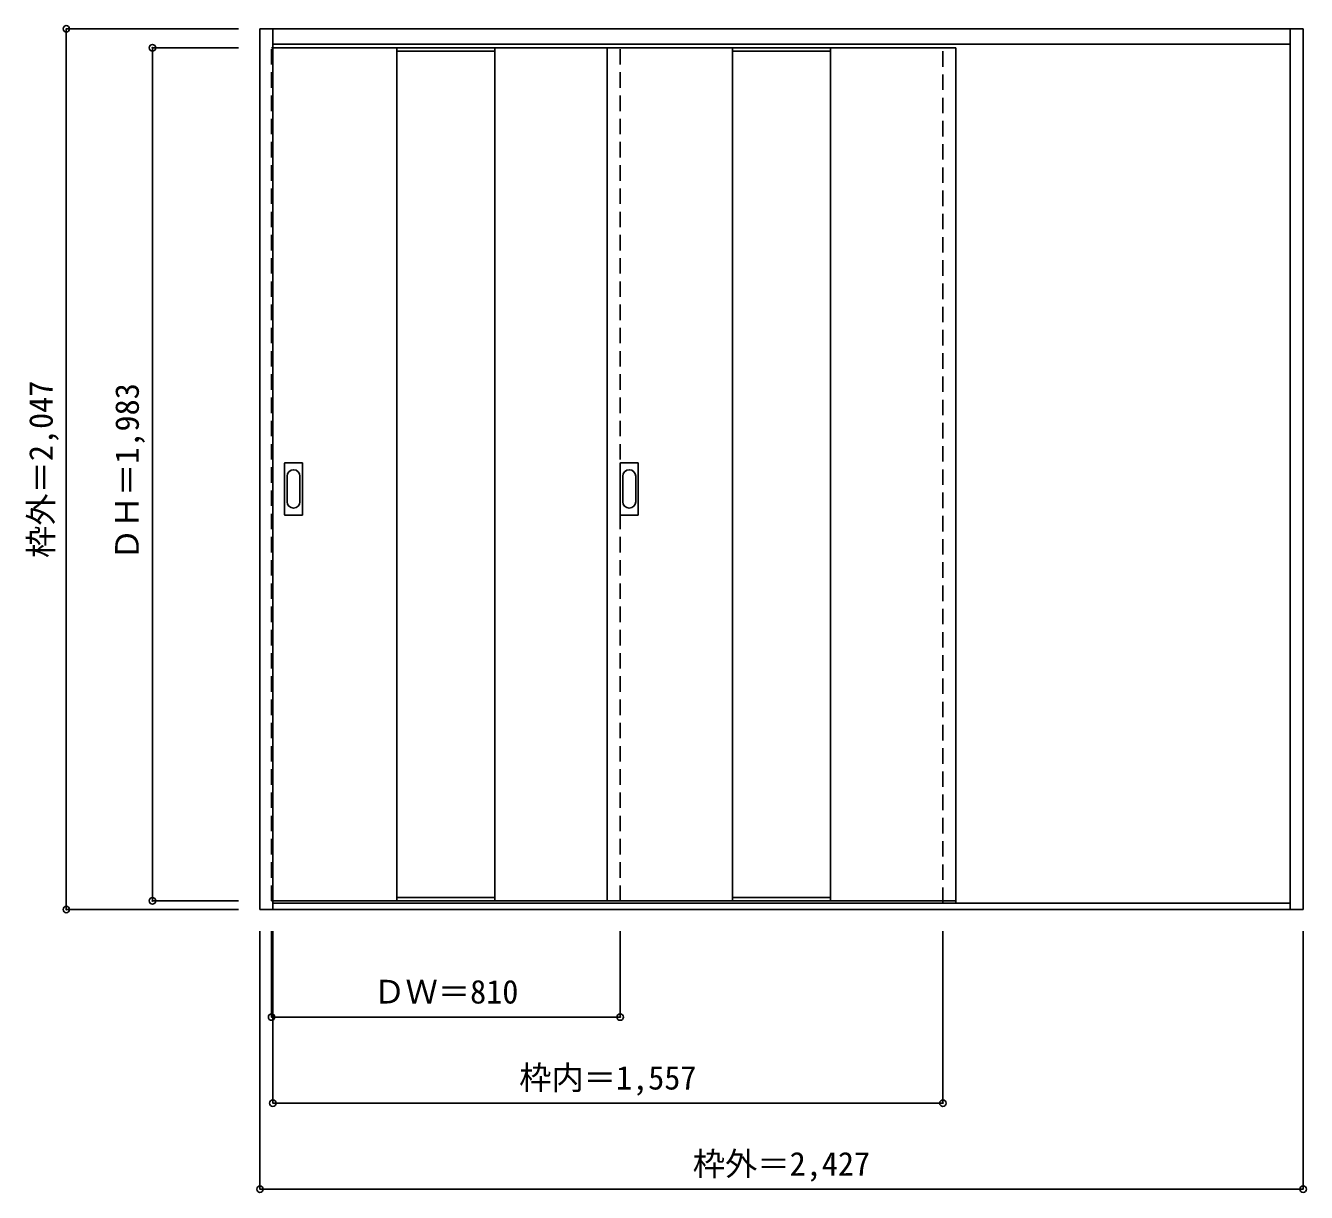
# Model space of a CAD drawing. Units: millimetres, scale not verified. Extents: x -1129 to 1847, y -1347 to 1365.
import ezdxf
from ezdxf.enums import TextEntityAlignment as Align

# ---------------------------------------------------------------- set-up
doc = ezdxf.new("R2010")
doc.units = ezdxf.units.MM
doc.header["$LTSCALE"] = 30
doc.header["$PDMODE"] = 32
doc.header["$PDSIZE"] = 15
doc.linetypes.add('DASHED1', pattern=[1.8, 1.2, -0.6])
doc.layers.add('0-0', color=3, linetype='Continuous')
doc.layers.add('0-1_寸法', color=7, linetype='Continuous')
doc.styles.add('ＭＳ ゴシック', font='')
doc.styles.get('ＭＳ ゴシック').set_extended_font_data('MS Gothic')

msp = doc.modelspace()

# ---------------------------------------------------------------- linework, layer by layer
at = {"layer": '0-0'}
for p, q in [((-584.81, 1357.02), (1839.19, 1357.02)), ((-584.81, -689.98), (-584.81, 1357.02)), ((-554.81, -689.98), (-554.81, 1357.02)), ((1809.19, -689.98), (1809.19, 1357.02)), ((1839.19, -689.98), (1839.19, 1357.02)), ((-554.81, 1321.02), (1809.19, 1321.02)), ((-554.81, 1313.02), (1032.19, 1313.02)), ((-266.81, 1313.02), (-266.81, -669.98)), ((-38.81, 1313.02), (-38.81, -669.98)), ((222.19, 1313.02), (222.19, -669.98)), ((513.19, 1313.02), (513.19, -669.98)), ((741.19, 1313.02), (741.19, -669.98)), ((1032.19, -669.98), (1032.19, 1313.02)), ((-527.81, 228.02), (-527.81, 347.02)), ((-487.31, 348.52), (-526.31, 348.52)), ((-485.81, 228.02), (-485.81, 347.02)), ((252.19, 228.02), (252.19, 347.02)), ((292.69, 348.52), (253.69, 348.52)), ((294.19, 228.02), (294.19, 347.02)), ((-526.31, 226.52), (-487.31, 226.52)), ((253.69, 226.52), (292.69, 226.52)), ((-554.81, -669.98), (1032.19, -669.98)), ((1809.19, -674.98), (-554.81, -674.98)), ((1839.19, -689.98), (-584.81, -689.98))]:
    msp.add_line(p, q, dxfattribs=at)
at = {"layer": '0-0', "color": 4, "linetype": 'DASHED1'}
for p, q in [((-557.81, 1313.02), (-554.81, 1313.02)), ((-557.81, -669.98), (-557.81, 1313.02)), ((252.19, -669.98), (252.19, 1313.02)), ((1002.19, -674.98), (1002.19, 1321.02)), ((1032.19, -674.98), (1032.19, 1321.02)), ((-554.81, -669.98), (-557.81, -669.98))]:
    msp.add_line(p, q, dxfattribs=at)
at = {"layer": '0-0', "color": 7}
for p, q in [((-266.81, 1305.02), (-38.81, 1305.02)), ((513.19, 1305.02), (741.19, 1305.02)), ((-521.81, 317.12), (-521.81, 257.92)), ((-491.81, 257.92), (-491.81, 317.12)), ((258.19, 317.12), (258.19, 257.92)), ((288.19, 257.92), (288.19, 317.12)), ((-266.81, -661.98), (-38.81, -661.98)), ((513.19, -661.98), (741.19, -661.98))]:
    msp.add_line(p, q, dxfattribs=at)
at = {"layer": '0-0'}
for centre, start, end in [((-526.31, 347.02), 90, 180), ((-487.31, 347.02), 0, 90), ((253.69, 347.02), 90, 180), ((292.69, 347.02), 0, 90), ((-526.31, 228.02), 180, 270), ((-487.31, 228.02), 270, 0), ((253.69, 228.02), 180, 270), ((292.69, 228.02), 270, 0)]:
    msp.add_arc(centre, 1.5, start, end, dxfattribs=at)
at = {"layer": '0-0', "color": 7}
for centre, start, end in [((-506.81, 317.12), 0, 180), ((273.19, 317.12), 0, 180), ((-506.81, 257.92), 180, 0), ((273.19, 257.92), 180, 0)]:
    msp.add_arc(centre, 15, start, end, dxfattribs=at)
at = {"layer": '0-1_寸法', "color": 4}
for p, q in [((-1034.81, 1357.02), (-634.81, 1357.02)), ((-1034.81, 1357.02), (-1034.81, -689.98)), ((-834.81, 1313.02), (-834.81, -669.98)), ((-834.81, 1313.02), (-634.81, 1313.02)), ((-834.81, -669.98), (-634.81, -669.98)), ((-1034.81, -689.98), (-634.81, -689.98)), ((-584.81, -1339.98), (-584.81, -739.98)), ((-557.81, -939.98), (-557.81, -739.98)), ((-554.81, -1139.98), (-554.81, -739.98)), ((252.19, -939.98), (252.19, -739.98)), ((1002.19, -1139.98), (1002.19, -739.98)), ((1839.19, -1339.98), (1839.19, -739.98)), ((252.19, -939.98), (-557.81, -939.98)), ((-554.81, -1139.98), (1002.19, -1139.98)), ((-584.81, -1339.98), (1839.19, -1339.98))]:
    msp.add_line(p, q, dxfattribs=at)
at = {"layer": '0-1_寸法'}
for p in [(-1034.81, 1357.02), (-834.81, 1313.02), (-1034.81, -689.98), (-834.81, -669.98), (-557.81, -939.98), (252.19, -939.98), (-554.81, -1139.98), (1002.19, -1139.98), (-584.81, -1339.98), (1839.19, -1339.98)]:
    msp.add_point(p, dxfattribs=at)

# ---------------------------------------------------------------- texts
at = {"layer": '0-1_寸法', "style": 'ＭＳ ゴシック'}
for s, p in [('枠外＝2,047', (-1049.81, 127.27)), ('ＤＨ＝1,983', (-849.81, 121.27))]:
    msp.add_text(s, height=54.99, rotation=90, dxfattribs=at).set_placement(p, align=Align.BOTTOM_LEFT)
for s, p in [('ＤＷ＝810', (-321.56, -924.98)), ('枠内＝1,557', (17.44, -1124.98)), ('枠外＝2,427', (420.94, -1324.98))]:
    msp.add_text(s, height=54.99, dxfattribs=at).set_placement(p, align=Align.BOTTOM_LEFT)

doc.saveas('drawing.dxf')
